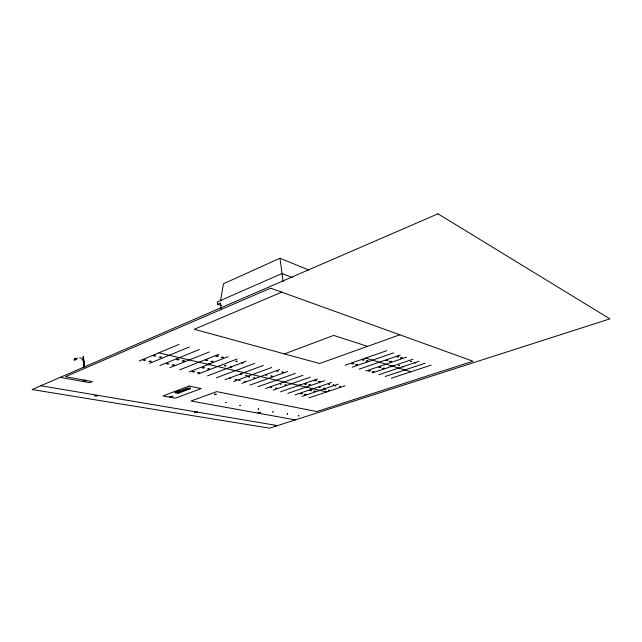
<?xml version="1.0" encoding="UTF-8"?>
<svg xmlns="http://www.w3.org/2000/svg" width="642" height="642" viewBox="0 0 642 642"><rect width="100%" height="100%" fill="white"/><g stroke="black" fill="none" stroke-linecap="round" stroke-linejoin="round"><path stroke-width="0.96" d="M83.757 367.497L83.283 356.599L83.653 367.449M74.4 359.6L75.692 359.576L73.87 359.833L74.873 360.034L76.294 359.167L74.921 359.368M76.061 358.846L77.602 358.1M308.738 269.993L279.984 258.236L223.472 283.756L220.551 300.512L221.081 300.689M75.291 359.047C73.886 358.525 75.989 359.343 74.954 358.734M74.721 359.087L75.275 358.806M292.728 277.681L282.023 273.524L217.373 301.909L217.622 304.268L220.495 303.016L221.129 308.906M84.431 380.345L82.858 381.011L84.808 381.364L86.389 380.698L84.423 380.104M139.21 361.005L178.99 344.409M149.706 363.292L189.334 346.985M224.596 365.747L225.165 365.515M235.815 361.374L236.392 361.133M225.39 365.94L225.96 365.707M236.601 361.566L237.187 361.334M159.946 365.515L199.413 349.497M230.366 367.112L230.935 366.879M241.833 362.85L242.411 362.618M231.152 367.296L231.722 367.063M242.612 363.043L243.19 362.81M94.526 395.632L97.849 395.336M94.543 395.857L96.356 396.162L97.865 395.56M169.937 367.689L209.244 351.952M179.688 369.808L218.826 354.336M238.904 380.313L239.354 380.128M248.382 376.822L248.847 376.637M208.602 363.87L206.852 364.552L208.522 364.937L210.271 364.263L208.578 363.637M189.197 371.878L228.167 356.663M239.667 380.481L240.124 380.305M249.152 376.998L249.61 376.814M198.49 373.901L237.283 358.934M207.567 375.875L246.183 361.157M176.694 391.516L179.407 390.497M175.065 391.853L175.138 392.711L187.472 388.057L190.578 388.667L190.505 387.808M188.973 388.225L178.147 392.302L176.574 392.005M216.426 377.801L254.874 363.316M175.844 392.005L178.187 392.447L189.623 388.137M175.138 392.711L178.259 393.297L190.578 388.667M270.707 387.15L271.149 386.99M280.016 383.868L280.466 383.691M271.414 387.311L271.855 387.142M169.632 396.539L172.762 396.25M284.43 353.902L333.671 335.413L367.545 346.359M169.649 396.756L171.245 397.045L172.786 396.467M280.723 384.028L281.172 383.852M225.093 379.687L263.356 365.434M233.56 381.533L271.646 367.497M241.841 383.33L279.735 369.511M249.939 385.096L287.648 371.485M319.09 387.182L319.539 387.022M328.487 383.988L328.945 383.82M319.732 387.335L320.181 387.174M329.121 384.141L329.579 383.98M324.25 389.317L324.788 389.124M334.779 385.722L335.325 385.529M324.852 389.461L325.39 389.269M335.373 385.866L335.918 385.673M399.822 334.803L319.62 363.524L194.293 329.266L281.71 292.15L281.645 291.653M257.859 386.813L295.384 373.411M328.6 390.344L329.137 390.151M398.634 365.434L399.236 365.218M329.194 390.488L329.723 390.296M339.305 386.829L339.851 386.636M410.35 361.446L410.952 361.229M399.196 365.603L399.789 365.394M339.891 386.974L340.437 386.781M410.896 361.623L411.506 361.406M402.686 366.678L403.28 366.47M403.24 366.847L403.826 366.638M414.547 362.786L415.149 362.578M194.654 412.381L197.535 412.108M194.67 412.589L197.559 412.308M265.611 388.498L302.952 375.297M415.093 362.963L415.695 362.746M273.195 390.151L310.351 377.143M345.227 365.21L386.741 350.684M240.357 374.334L240.919 374.142M229.346 378.323L229.9 378.13M241.111 374.511L241.665 374.318M230.101 378.491L230.655 378.298M245.798 375.586L246.359 375.393M235.092 379.591L235.638 379.398M246.536 375.755L247.098 375.562M235.831 379.751L236.384 379.558M297.358 385.352L300.312 385.08M280.618 391.764L317.581 378.94M352.257 367.192L393.506 352.891M297.382 385.561L298.682 385.858L300.344 385.288M287.889 393.345L324.667 380.706M253.775 378.066L254.24 377.905M244.321 381.517L244.779 381.364M254.537 378.242L254.994 378.082M245.083 381.685L245.533 381.533M359.135 369.134L400.127 355.05M276.814 370.907L277.392 370.715M265.571 374.888L266.141 374.703M277.521 371.084L278.098 370.883M266.286 375.056L266.847 374.872M295.015 394.894L331.601 382.439M365.868 371.028L406.595 357.161M281.95 372.167L282.52 371.975M271.004 376.18L271.566 375.987M282.649 372.344L283.218 372.151M271.702 376.34L272.264 376.148M390.793 366.141L393.747 365.876M301.989 396.419L338.382 384.125M372.448 372.882L412.926 359.223M390.826 366.357L391.973 366.702L393.787 366.084M257.723 412.549L260.459 412.284M257.739 412.742L260.483 412.477M308.818 397.904L345.027 385.786M378.892 374.695L419.114 361.245M385.2 376.477L425.164 363.22M391.371 378.218L431.087 365.146M284.96 385.007L285.409 384.855M275.675 388.266L276.116 388.121M285.65 385.168L286.099 385.015M276.373 388.418L276.814 388.274M274.383 425.726L276.927 425.469M274.399 425.903L276.951 425.646M332.957 385.096L333.407 384.951M323.592 388.266L324.041 388.121M333.583 385.248L334.033 385.104M324.218 388.418L324.667 388.274M83.243 356.727L84.174 366.43M40.815 385.762L277.577 425.598M60.244 377.352L89.736 382.688L92.36 381.597L65.412 376.677L270.611 288.146L472.961 361.213L316.699 411.578L216.707 391.636L191.019 401.017L295.32 419.9M270.924 387.07L271.63 387.23M275.899 388.193L276.59 388.346M229.627 378.226L230.374 378.395M235.365 379.494L236.104 379.655M239.129 380.216L239.899 380.393M244.554 381.444L245.308 381.613M280.241 383.78L280.947 383.94M285.184 384.935L285.875 385.088M248.614 376.734L249.377 376.902M254.007 377.986L254.762 378.162M240.638 374.238L241.392 374.414M246.079 375.49L246.817 375.658M158.759 352.851L326.674 391.925M224.885 365.635L225.679 365.82M230.655 366.991L231.433 367.184M324.523 389.221L325.117 389.365M328.873 390.248L329.458 390.392M319.315 387.102L319.957 387.254M323.817 388.193L324.443 388.346M265.86 374.8L266.566 374.968M271.285 376.084L271.983 376.244M277.103 370.811L277.809 370.98M282.239 372.071L282.937 372.248M328.72 383.908L329.354 384.06M333.182 385.023L333.808 385.176M236.104 361.253L236.898 361.446M242.122 362.73L242.901 362.923M335.052 385.625L335.646 385.77M339.578 386.733L340.164 386.877M365.667 358.059L410.952 371.774M398.931 365.33L399.493 365.499M402.983 366.574L403.529 366.743M217.622 304.268L221.45 305.472M410.655 361.334L411.201 361.51M414.844 362.682L415.39 362.858M84.118 367.344L83.38 356.583L83.909 367.336M83.516 356.703L84.11 366.494M279.984 258.236L283.082 281.469M83.404 356.663L83.917 366.534M178.187 392.447L178.259 393.297M79.584 357.931A7.527 4.671 -76.6 0 1 83.54 362.626M387.126 359.937A1.766 1.469 -72.7 0 1 385.649 360.443M387.928 360.186A1.766 1.469 -72.7 0 1 386.46 360.692M398.064 356.182A1.782 1.493 -71.9 0 1 396.563 356.695M398.859 356.438A1.782 1.493 -71.9 0 1 397.366 356.952M402.47 357.602A1.766 1.485 -71.9 0 1 400.977 358.116M401.683 357.345A1.774 1.493 -71.9 0 1 400.191 357.859M391.58 361.318A1.757 1.469 -72.7 0 1 390.111 361.815M390.777 361.069A1.757 1.469 -72.7 0 1 389.309 361.574M352.835 363.123A1.782 1.436 -73.9 0 1 351.391 363.629M353.694 363.372A1.774 1.436 -73.9 0 1 352.249 363.878M363.581 359.368A1.798 1.461 -73.3 0 1 362.112 359.881M364.431 359.624A1.79 1.461 -73.3 0 1 362.963 360.138M368.275 360.78A1.782 1.461 -73.3 0 1 366.815 361.286M367.433 360.523A1.782 1.461 -73.3 0 1 365.972 361.037M357.578 364.495A1.766 1.436 -74 0 1 356.141 364.993M356.727 364.247A1.766 1.436 -73.9 0 1 355.291 364.752M384.606 368.139A1.717 1.428 -73.6 0 1 383.178 368.62M383.82 367.906A1.717 1.428 -73.6 0 1 382.391 368.388M374.166 371.662A1.701 1.404 -74.3 0 1 372.761 372.143M373.371 371.437A1.709 1.404 -74.3 0 1 371.959 371.919M369.712 370.402A1.717 1.412 -74.2 0 1 368.299 370.875M370.522 370.627A1.717 1.412 -74.3 0 1 369.11 371.108M380.2 366.831A1.725 1.436 -73.6 0 1 378.764 367.32M380.995 367.072A1.725 1.428 -73.6 0 1 379.566 367.561M301.515 393.217A1.637 1.276 -77.3 0 1 300.239 393.65M302.366 393.41A1.637 1.276 -77.3 0 1 301.09 393.843M310.985 389.999A1.645 1.292 -76.9 0 1 309.693 390.432M311.835 390.192A1.645 1.292 -76.9 0 1 310.543 390.633M315.663 391.074A1.637 1.292 -77 0 1 314.379 391.508M314.829 390.882A1.637 1.292 -77 0 1 313.537 391.315M306.226 394.268A1.621 1.268 -77.3 0 1 304.95 394.694M305.383 394.076A1.629 1.268 -77.3 0 1 304.107 394.509M161.664 356.888A2.006 1.356 -75.9 0 1 160.259 357.466M160.396 356.599A2.014 1.356 -75.9 0 1 158.991 357.177M151.448 361.101A1.99 1.332 -76.1 0 1 150.076 361.671M150.172 360.82A1.998 1.332 -76.1 0 1 148.8 361.39M144.33 359.536A2.006 1.332 -76.1 0 1 142.949 360.106M145.622 359.817A2.006 1.332 -76.1 0 1 144.241 360.395M154.57 355.267A2.022 1.356 -75.8 0 1 153.165 355.853M155.854 355.564A2.022 1.356 -75.8 0 1 154.449 356.141M305.833 383.587A1.693 1.324 -76.4 0 1 304.501 384.044M306.707 383.796A1.693 1.324 -76.5 0 1 305.383 384.253M315.679 380.176A1.709 1.34 -76.1 0 1 314.331 380.642M316.554 380.393A1.701 1.34 -76.1 0 1 315.206 380.858M320.494 381.364A1.693 1.34 -76.1 0 1 319.154 381.821M319.636 381.147A1.693 1.34 -76.1 0 1 318.288 381.613M310.68 384.743A1.685 1.316 -76.5 0 1 309.356 385.2M309.813 384.534A1.685 1.316 -76.5 0 1 308.489 384.991M206.772 359.713A1.942 1.38 -75.7 0 1 205.368 360.274M207.936 359.993A1.942 1.38 -75.7 0 1 206.523 360.547M217.237 355.58A1.958 1.404 -75.4 0 1 215.808 356.149M218.392 355.869A1.958 1.404 -75.4 0 1 216.964 356.43M223.593 357.153A1.942 1.396 -75.4 0 1 222.164 357.714M222.453 356.872A1.95 1.396 -75.4 0 1 221.025 357.433M213.16 361.237A1.926 1.372 -75.7 0 1 211.756 361.783M212.02 360.964A1.934 1.372 -75.7 0 1 210.616 361.518M167.682 363.22A1.958 1.34 -76.2 0 1 166.31 363.781M168.91 363.492A1.958 1.34 -76.2 0 1 167.538 364.054M177.882 359.087A1.974 1.364 -75.9 0 1 176.486 359.656M179.11 359.368A1.974 1.364 -75.9 0 1 177.714 359.937M184.623 360.643A1.958 1.356 -75.9 0 1 183.227 361.197M183.411 360.363A1.966 1.356 -75.9 0 1 182.023 360.924M174.439 364.728A1.942 1.332 -76.2 0 1 173.075 365.274M173.236 364.455A1.95 1.332 -76.2 0 1 171.863 365.009M209.741 368.709A1.886 1.34 -76.2 0 1 208.369 369.238M208.618 368.46A1.886 1.34 -76.2 0 1 207.246 368.99M199.75 372.569A1.87 1.316 -76.5 0 1 198.402 373.09M198.627 372.328A1.87 1.316 -76.5 0 1 197.279 372.841M193.459 371.188A1.886 1.316 -76.4 0 1 192.11 371.718M194.598 371.437A1.886 1.316 -76.5 0 1 193.25 371.967M203.474 367.288A1.902 1.34 -76.2 0 1 202.102 367.826M204.613 367.545A1.894 1.34 -76.2 0 1 203.241 368.083M214.5 394.252L216.145 394.324L214.5 394.252M225.527 402.414L226.056 402.438L225.527 402.414M239.883 405.407L240.405 405.431L239.883 405.407M258.228 408.994L258.726 409.018L258.228 408.994M272.673 411.939L273.155 411.955L272.673 411.939M287.183 413.946L287.648 413.97L287.183 413.946M298.474 415.823L298.931 415.839L298.474 415.823M437.98 213.826L32.1 389.542L269.56 428.174L609.9 318.865L437.98 213.826M188.941 386.099L162.94 395.937L175.338 398.184L201.211 388.546L188.941 386.099"/></g></svg>
